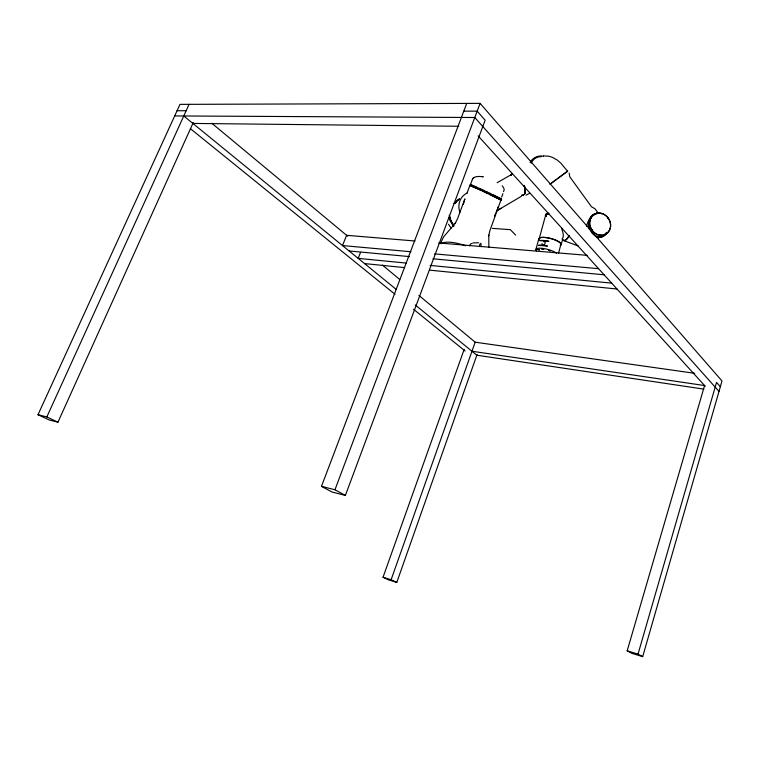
<?xml version="1.0" encoding="UTF-8"?>
<svg xmlns="http://www.w3.org/2000/svg" width="760" height="760" viewBox="0 0 760 760"><rect width="100%" height="100%" fill="white"/><g stroke="black" fill="none" stroke-linecap="round" stroke-linejoin="round"><path stroke-width="1.14" d="M479.493 246.563L479.608 244.958A2.204 1.396 -87.8 0 1 479.921 244.141L480.89 243.285L481.147 246.705M610.584 226.28L610.194 228.541M525.245 192.09L524.352 185.839L524.856 187.425M525.359 191.235L524.656 193.99L523.013 195.225M463.353 204.373L464.892 198.892L457.558 218.68L455.097 223.535L455.677 222.766L443.669 236.749L440.923 242.468M586.577 226.252C587.642 221.635 589.808 216.59 594.282 214.377M598.452 238.041L598.69 237.12M610.232 228.389L608.237 232.237M539.524 237.566L545.205 216.733M561.592 243.124L562.514 239.732M558.524 253.222L560.851 244.615A11.39 3.201 14.9 0 1 560.414 245.166M535.914 249.451L538.859 238.707M193.268 122.541L57.95 422.19L49.124 419.938L38 414.703L179.977 104.367L480.082 103.37L722 380.978L642.703 656.63L638.029 654.094L716.538 382.394L720.347 386.716M642.703 656.63L631.911 653.372L627.181 650.826L704.615 385.415M502.901 193.686L501.657 197.125M464.17 349.363L383.03 577.277L388.731 579.966L396.796 582.397L477.071 354.512M396.796 582.397L391.124 579.718L475.171 342.199L694.707 373.302M490.694 194.835L500.925 200.013L489.896 230.622L488.632 235.999L488.756 235.049L488.87 247.095M467.001 193.182L469.851 185.478L478.277 189.05M472.577 178.961L470.506 184.537L477.764 187.559M466.716 103.417L321.48 486.352L331.968 491.995L345.382 495.416L485.146 120.203L477.166 111.159L463.78 111.14M345.382 495.416L334.96 489.763L480.082 103.37M524.846 193.534L525.16 192.726M360.582 252.301L358.197 258.381L406.543 263.102M596.904 213.266C591.119 214.462 588.316 221.416 590.244 226.698M495.625 213.503L494.484 216.258A16.483 7.125 60.1 0 0 494.76 215.422M496.033 212.553L497.258 209.703A12.065 5.272 60.2 0 1 496.774 210.596M38 414.703L46.835 416.936L189.059 104.338M557.536 178.685L567.549 171.19L560.823 163.153L557.327 160.123L552.33 157.31L548.806 156.227L543.476 155.876M591.869 216.439L595.128 213.873M608.38 232.066L603.554 235.163L597.246 234.583M512.468 173.993L510.786 175.351A11.932 5.51 60.3 0 1 512.487 173.974L497.183 182.714M510.806 175.294L511.528 174.448M472.986 178.325L473.803 177.631M500.925 200.013L500.422 199.899M458.546 199.595L455.848 201.875L459.486 198.797L457.007 200.877M555.721 180.016L556.624 179.35M554.847 180.652L550.059 184.129M550.116 184.082L567.692 171.095L566.438 171.959M566.741 171.741L567.549 171.19M562.029 239.077C564.794 236.284 562.466 231.657 561.659 228.409M497.059 210.625L500.925 208.344M529.767 193.239L526.024 195.168M496.983 210.672L521.427 196.28M454.404 203.082L456.475 202.284M453.919 203.48L455.99 202.682M594.957 213.93C602.718 210.339 611.363 218.32 610.584 226.28M596.581 213.351L596.781 213.284A11.543 10.127 60.3 0 1 607.487 217.16L608.142 218.016A11.543 10.127 60.3 0 1 607.364 233.139A11.543 10.127 60.3 0 1 592.971 231.515A11.543 10.127 60.3 0 1 592.021 216.153M472.91 242.924L478.601 242.773M598.918 212.999L596.904 213.132A11.647 9.709 86 0 0 590.653 217.844L589.114 222.281L589.181 227.192A12.502 10.421 86 0 0 589.798 229.482M521.769 195.282L523.07 195.206M177.061 110.732L186.143 110.741M174.677 115.938L474.772 117.515L719.007 391.4M192.879 123.424L458.802 126.264M492.347 228.37L510.34 229.662L515.669 235.115M544.749 245.841L538.46 245.337A11.4 3.125 14.9 0 1 547.466 246.059L545.661 245.917M415.007 240.996L346.588 235.305L342.513 245.565L410.951 251.75M438.596 242.962L587.204 255.341M434.549 253.878L598.576 268.688M349.115 250.962L409.327 256.585M432.934 258.79L604.114 274.787M430.122 265.411L611.705 283.147M364.581 263.587L404.69 267.624M429.457 270.123L617.015 289.009M482.305 176.643L482.79 176.709M471.969 351.243L704.586 385.548M703.779 389.12L476.824 355.214L415.273 304.969M596.657 237.13L600.685 237.3A11.637 9.7 86.1 0 0 606.869 232.57M321.48 486.352L334.96 489.763M500.783 200.07L501.248 200.203L479.598 189.639M383.03 577.277L391.124 579.718M627.181 650.826L638.029 654.094M500.555 198.711L501.039 198.806L492.375 194.37M563.92 240.663L578.274 245.993M500.222 198.626L501.638 199.13L470.05 184.405M597.284 234.593L593.569 232.123L591.822 230.005M595.128 236.075L597.065 236.892L601.103 237.072A11.647 9.7 86.1 0 0 607.288 232.332M479.066 188.148L484.889 190.826M481.194 190.38L469.661 185.468M482.752 191.102L484.338 191.843M486.419 191.548L487.958 192.27M485.944 192.593L487.55 193.344M46.835 416.936L57.95 422.19M489.478 192.983L490.95 193.686M546.307 216.543L545.281 215.507A11.352 2.508 1.3 0 1 548.501 213.778M190.351 128.62L395.038 294.31M413.487 309.234L465.12 351.025M183.758 115.986L395.979 289.218M211.869 123.291L347.757 236.265M382.413 265.078L399.741 279.49M418.893 295.412L475.437 342.418M478.125 135.898L705.27 386.308M451.126 228.171L448.514 224.248M608.142 218.016L607.686 217.417A11.476 10.06 61.9 0 1 608.142 218.016L608.019 217.778M598.149 213.075L595.023 208.762L591.527 206.796L580.659 191.833L569.772 176.785L569.173 173.118M454.052 225.976L450.651 220.457L449.264 215.203M453.568 226.357L450.167 220.846L449.122 217.749M453.026 225.283L449.284 217.512M545.794 215.175L545.519 214.652A11.352 2.517 1.3 0 1 547.333 213.275M591.774 229.757L592.686 231.002L590.216 226.632M449.559 216.039L450.366 219.07A15.342 10.592 56 0 0 453.463 224.827M524.951 187.872L525.322 190.57M588.772 227.439L588.706 222.528L590.244 218.091A11.637 9.7 86 0 1 596.486 213.389M542.042 243.523A1.786 1.415 -52 0 0 543.134 244.967A1.786 1.396 -53 0 0 545.082 243.428A1.786 1.396 -53 0 0 544.046 241.67A1.786 1.415 -52 0 0 543.742 241.68M536.465 250.847A11.409 3.097 14.9 0 1 542.488 248.368A11.409 3.097 14.9 0 1 556.624 253.222M539.4 240.131A11.39 3.201 14.9 0 1 547.494 237.832A11.39 3.201 14.9 0 1 560.832 243.941M568.642 236.265A11.371 3.591 -69 0 1 563.293 239.913M546.164 216.258A11.543 2.546 1.3 0 1 548.948 213.816M546.678 213.978A11.248 2.489 1.3 0 1 548.682 213.17M539.41 238.307A11.39 3.201 14.9 0 1 553.584 239.305A11.39 3.201 14.9 0 1 560.329 245.404M569.468 235.524A11.381 3.591 -69 0 1 563.35 240.16M604.058 235.239A11.837 9.861 86.1 0 1 596.809 236.892M589.389 229.558A11.837 9.861 86.1 0 1 594.681 214.282M595.574 213.921A11.837 9.861 86.1 0 1 597.436 213.512M606.423 232.57A11.704 9.756 86 0 1 591.375 232.208M590.776 231.258A11.704 9.756 86 0 1 597.797 213.284M600.628 213.493A11.704 9.756 86 0 1 601.568 213.788M531.202 161.557A13.642 12.037 55 0 1 543.371 156.227M530.081 162.441A13.614 12.008 55 0 1 536.227 157.377M531.259 163.115A12.949 11.419 55 0 1 541.101 156.674M459.933 212.42A16.9 15.295 53.5 0 1 467.162 193.021M454.318 203.281A19.019 13.12 56.2 0 1 455.392 202.758M524.2 185.373A11.932 5.51 60.3 0 1 521.873 195.291M497.6 207.166A12.065 5.272 60.2 0 1 497.534 208.544M502.17 185.81A16.767 6.621 20.1 0 1 503.433 191.615M472.378 179.559A16.767 6.621 20.1 0 1 483.341 176.823M469.727 245.917A2.356 2.213 63.9 0 1 471.988 243.552M441.028 243.76A24.71 8.312 20.1 0 1 465.652 245.784M548.454 250.297L550.211 250.781L548.454 250.297M541.481 248.805L543.751 249.451L541.538 248.748M537.624 249.375L539.353 249.878L537.624 249.375M548.767 241.291L539.752 240.597A11.39 3.173 14.9 0 1 548.767 241.291"/></g></svg>
